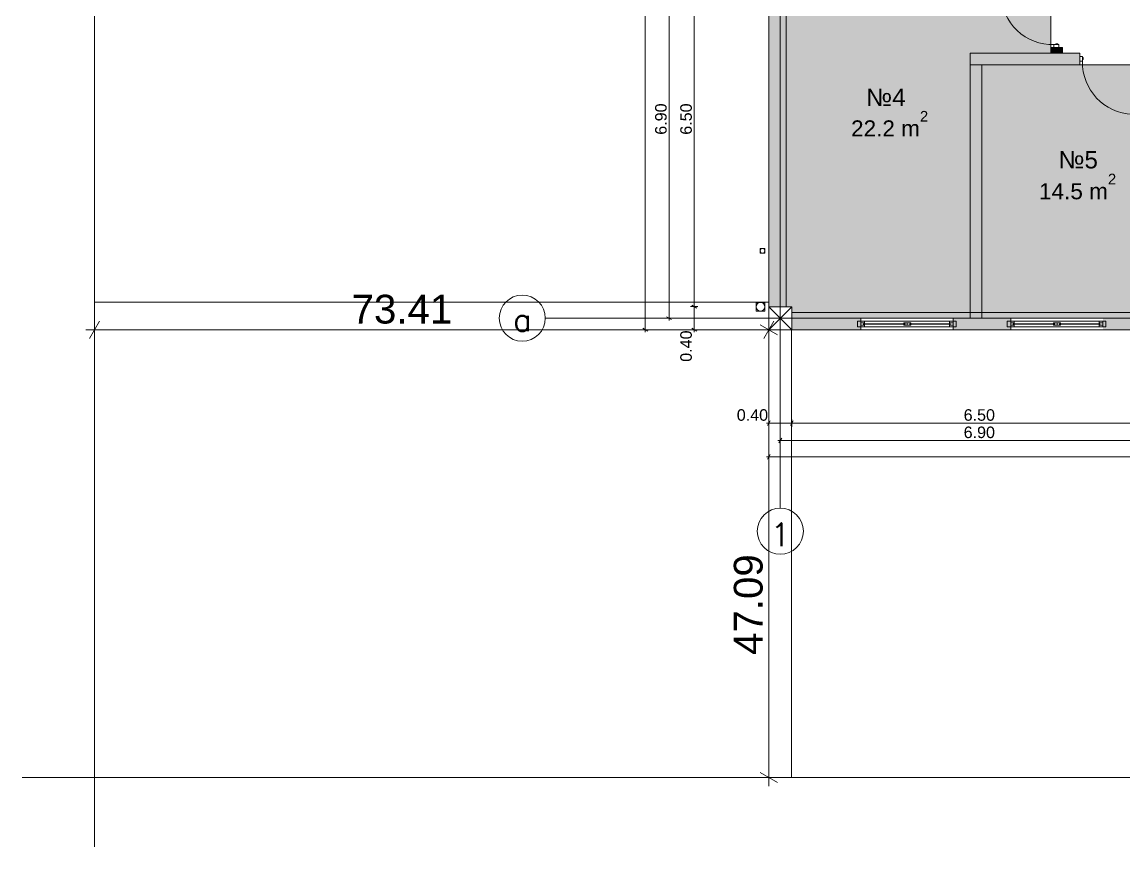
# Model space of a CAD drawing. Header units: millimetres. Extents: x 476571643 to 477489869, y 4620928210 to 4621294454.
# Drawn here: x 477203754 to 477222889, y 4620928210 to 4620942528 of the extents above; entities that cross this region are included whole.
import ezdxf

# ---------------------------------------------------------------- set-up
doc = ezdxf.new("R2010")
doc.units = ezdxf.units.MM
doc.header["$MEASUREMENT"] = 0
for name, color, linetype, lineweight in [('0_Pen_No__42_Pen_No__250_Pen_No__5', 5, 'Continuous', 0), ('2D Drafting - General_Pen_No__1_Pen_No__7', 7, 'Continuous', 0), ('2D Drafting - General_Pen_No__1_Pen_No__7_Pen_No__7', 7, 'Continuous', 0), ('2D Drafting - General_Pen_No__250_Pen_No__7_Pen_No__154', 154, 'Continuous', 0), ('2D Drafting - General_Pen_No__250_Pen_No__7_Pen_No__7', 7, 'Continuous', 0), ('Annotation - Text_Pen_No__7_Pen_No__5', 5, 'Continuous', 0), ('Doors_Pen_No__7_Pen_No__7_Pen_No__7', 7, 'Continuous', 0), ('G-Anno-Nplt_Pen_No__250', 7, 'Continuous', 0), ('G-Anno-Nplt_Pen_No__4', 7, 'Continuous', 0), ('G-Anno-Nplt_Pen_No__7', 7, 'Continuous', 0), ('G-Anno-Nplt_Pen_No__8', 8, 'Continuous', 0), ('gegmebi_Pen_No__7_Pen_No__7', 7, 'Continuous', 0), ('kar-panjara_Pen_No__7_Pen_No__7_Pen_No__7', 7, 'Continuous', 0), ('New_._Pen_No__234', 234, 'Continuous', 0), ('New_Structural - Bearing_Pen_No__1', 1, 'Continuous', 0), ('zoma_Pen_No__1', 1, 'Continuous', 0), ('zoma_Pen_No__142', 142, 'Continuous', 0), ('zoma_Pen_No__5_Pen_No__5', 5, 'Continuous', 0)]:
    doc.layers.add(name, color=color, linetype=linetype, lineweight=lineweight)
doc.layers.add('zoma', color=7, linetype='Continuous')
doc.styles.add('GENERATED_STYLE_1', font='arial.ttf')
doc.styles.add('GENERATED_STYLE_2', font='arial.ttf')
doc.linetypes.add('Break', pattern='A,0,[1,a-5 saxl бѓ’бѓђбѓ¦бѓ”бѓ‘бѓ”бѓ‘бѓ\x98_1.Shx,S=15.679026,R=0,X=0,Y=0],-1975.557214,0', length=1975.557214)
doc.dimstyles.new('GENERATED_STYLE__11', dxfattribs={"dimtxt": 500, "dimasz": 228, "dimexe": 0.18, "dimexo": 3, "dimgap": 0.09, "dimtad": 1, "dimlfac": 0.001, "dimzin": 0, "dimdsep": 46, "dimtxsty": 'GENERATED_STYLE_2', "dimblk": 'ARROWHEAD_2', "dimblk1": 'ARROWHEAD_2', "dimblk2": 'ARROWHEAD_2', "dimcen": 0.09, "dimclrd": 1, "dimclre": 1, "dimclrt": 1, "dimadec": 0, "dimazin": 0, "dimtfac": 1, "dimtdec": 4, "dimtmove": 2, "dimatfit": 3, "dimfxl": 1, "dimtolj": 1, "dimtzin": 0, "dimarcsym": 0})
doc.dimstyles.new('GENERATED_STYLE__12', dxfattribs={"dimtxt": 500, "dimasz": 228, "dimexe": 0.18, "dimexo": 3, "dimgap": 0.09, "dimtad": 1, "dimtih": 1, "dimtoh": 1, "dimlfac": 0.001, "dimzin": 0, "dimdsep": 46, "dimtxsty": 'GENERATED_STYLE_2', "dimblk": 'ARROWHEAD_2', "dimblk1": 'ARROWHEAD_2', "dimblk2": 'ARROWHEAD_2', "dimcen": 0.09, "dimclrd": 1, "dimclre": 1, "dimclrt": 1, "dimadec": 0, "dimazin": 0, "dimtfac": 1, "dimtdec": 4, "dimtmove": 2, "dimatfit": 3, "dimfxl": 1, "dimtolj": 1, "dimtzin": 0, "dimarcsym": 0})
doc.dimstyles.new('GENERATED_STYLE__3', dxfattribs={"dimtxt": 200, "dimasz": 64.421331, "dimexe": 0.18, "dimexo": 3, "dimgap": 0.09, "dimtad": 1, "dimtih": 1, "dimtoh": 1, "dimlfac": 0.001, "dimzin": 0, "dimdsep": 46, "dimtxsty": 'GENERATED_STYLE_2', "dimblk": 'ARROWHEAD_2', "dimblk1": 'ARROWHEAD_2', "dimblk2": 'ARROWHEAD_2', "dimcen": 0.09, "dimclrd": 142, "dimclre": 142, "dimclrt": 142, "dimadec": 0, "dimazin": 0, "dimtfac": 1, "dimtdec": 4, "dimtmove": 0, "dimatfit": 3, "dimfxl": 1, "dimtolj": 1, "dimtzin": 0, "dimarcsym": 0})
doc.dimstyles.new('GENERATED_STYLE__7', dxfattribs={"dimtxt": 200, "dimasz": 64.421331, "dimexe": 0.18, "dimexo": 3, "dimgap": 0.09, "dimtad": 1, "dimlfac": 0.001, "dimzin": 0, "dimdsep": 46, "dimtxsty": 'GENERATED_STYLE_2', "dimblk": 'ARROWHEAD_2', "dimblk1": 'ARROWHEAD_2', "dimblk2": 'ARROWHEAD_2', "dimcen": 0.09, "dimclrd": 142, "dimclre": 142, "dimclrt": 142, "dimadec": 0, "dimazin": 0, "dimtfac": 1, "dimtdec": 4, "dimtmove": 0, "dimatfit": 3, "dimfxl": 1, "dimtolj": 1, "dimtzin": 0, "dimarcsym": 0})

# ---------------------------------------------------------------- blocks, each defined once
blk = doc.blocks.new('*D1144', base_point=(476844527, 4621385791))
at = {"layer": 'zoma_Pen_No__142', "color": 142, "linetype": 'Continuous', "lineweight": 0, "transparency": 16777216}
for p, q in [((477215053, 4620944288), (477214926, 4620944288)), ((477214947, 4620944312), (477215032, 4620944263)), ((477214990, 4620937388), (477214990, 4620944288)), ((477215053, 4620937388), (477214926, 4620937388)), ((477214947, 4620937412), (477215032, 4620937363)), ((477214990, 4620937346), (477214990, 4620937388))]:
    blk.add_line(p, q, dxfattribs=at)
at = {"layer": 'zoma_Pen_No__142', "color": 142, "lineweight": 0, "transparency": 16777216, "insert": (477214950, 4620940572), "char_height": 200, "attachment_point": 7, "rotation": 90, "style": 'GENERATED_STYLE_2'}
blk.add_mtext('\\A1;{\\pql;\\fArial CYR|b0|i0|c204|p34;6.90}', dxfattribs=at)
blk = doc.blocks.new('ARROWHEAD_2')
at = {"color": 0, "linetype": 'Continuous', "lineweight": 0}
for p, q in [((0, 0), (-1, 0)), ((-0.378, -0.655), (0.378, 0.655))]:
    blk.add_line(p, q, dxfattribs=at)
blk = doc.blocks.new('*D1147', base_point=(476844527, 4621385791))
at = {"layer": 'zoma_Pen_No__142', "color": 142, "linetype": 'Continuous', "lineweight": 0, "transparency": 16777216}
for p, q in [((477215491, 4620937588), (477215363, 4620937588)), ((477215385, 4620937612), (477215469, 4620937563)), ((477215427, 4620937188), (477215427, 4620937588)), ((477215491, 4620937188), (477215363, 4620937188)), ((477215385, 4620937212), (477215469, 4620937163)), ((477215427, 4620937146), (477215427, 4620937188))]:
    blk.add_line(p, q, dxfattribs=at)
at = {"layer": 'zoma_Pen_No__142', "color": 142, "lineweight": 0, "transparency": 16777216, "insert": (477215387, 4620936631), "char_height": 200, "attachment_point": 7, "rotation": 89.9995, "style": 'GENERATED_STYLE_2'}
blk.add_mtext('\\A1;{\\pql;\\fArial CYR|b0|i0|c204|p34;0.40}', dxfattribs=at)
blk = doc.blocks.new('*D1148', base_point=(476844527, 4621385791))
at = {"layer": 'zoma_Pen_No__142', "color": 142, "linetype": 'Continuous', "lineweight": 0, "transparency": 16777216}
for p, q in [((477215385, 4620944112), (477215469, 4620944063)), ((477215427, 4620937588), (477215427, 4620944088)), ((477215491, 4620937588), (477215363, 4620937588)), ((477215385, 4620937612), (477215469, 4620937563)), ((477215427, 4620937188), (477215427, 4620937588))]:
    blk.add_line(p, q, dxfattribs=at)
at = {"layer": 'zoma_Pen_No__142', "color": 142, "lineweight": 0, "transparency": 16777216, "char_height": 200, "attachment_point": 7, "rotation": 89.9995, "style": 'GENERATED_STYLE_2'}
for s, insert in [('\\A1;{\\pql;\\fArial CYR|b0|i0|c204|p34;0.40}', (477215387, 4620943531)), ('\\A1;{\\pql;\\fArial CYR|b0|i0|c204|p34;6.50}', (477215387, 4620940572))]:
    blk.add_mtext(s, dxfattribs=dict(at, insert=insert))
blk = doc.blocks.new('*D1149', base_point=(476844527, 4621385791))
at = {"layer": 'zoma_Pen_No__142', "color": 142, "linetype": 'Continuous', "lineweight": 0, "transparency": 16777216}
for p, q in [((477215427, 4620944488), (477215427, 4620947588)), ((477215491, 4620944488), (477215363, 4620944488)), ((477215385, 4620944512), (477215469, 4620944463)), ((477215427, 4620944088), (477215427, 4620944488)), ((477215491, 4620944088), (477215363, 4620944088)), ((477215385, 4620944112), (477215469, 4620944063)), ((477215427, 4620937588), (477215427, 4620944088))]:
    blk.add_line(p, q, dxfattribs=at)
blk = doc.blocks.new('*D1156', base_point=(476844527, 4621385791))
at = {"layer": 'zoma_Pen_No__1', "color": 1, "linetype": 'Continuous', "lineweight": 0, "transparency": 16777216}
for p, q in [((477216721, 4620937188), (477216721, 4620937334)), ((477216946, 4620937188), (477216496, 4620937188)), ((477216871, 4620937101), (477216571, 4620937274)), ((477216721, 4620929414), (477216721, 4620937188)), ((477216571, 4620929501), (477216871, 4620929328)), ((477216946, 4620929414), (477216496, 4620929414)), ((477216721, 4620929267), (477216721, 4620929414))]:
    blk.add_line(p, q, dxfattribs=at)
at = {"layer": 'zoma_Pen_No__1', "color": 1, "lineweight": 0, "transparency": 16777216, "insert": (477216621, 4620931543), "char_height": 500, "attachment_point": 7, "rotation": 90, "style": 'GENERATED_STYLE_2'}
blk.add_mtext('\\A1;{\\pql;\\fArial CYR|b0|i0|c204|p34;47.09}', dxfattribs=at)
blk = doc.blocks.new('*D1160', base_point=(476844527, 4621385791))
at = {"layer": 'zoma_Pen_No__1', "color": 1, "linetype": 'Continuous', "lineweight": 0, "transparency": 16777216}
for p, q in [((477205098, 4620937338), (477204924, 4620937038)), ((477205011, 4620936963), (477205011, 4620937413)), ((477216635, 4620937038), (477216808, 4620937338)), ((477216721, 4620936963), (477216721, 4620937413)), ((477204864, 4620937188), (477205011, 4620937188)), ((477205011, 4620937188), (477216721, 4620937188)), ((477216721, 4620937188), (477216868, 4620937188))]:
    blk.add_line(p, q, dxfattribs=at)
at = {"layer": 'zoma_Pen_No__1', "color": 1, "lineweight": 0, "transparency": 16777216, "insert": (477209477, 4620937288), "char_height": 500, "attachment_point": 7, "style": 'GENERATED_STYLE_2'}
blk.add_mtext('\\A1;{\\pql;\\fArial CYR|b0|i0|c204|p34;73.41}', dxfattribs=at)
blk = doc.blocks.new('*D1161', base_point=(476844527, 4621385791))
at = {"layer": 'zoma_Pen_No__142', "color": 142, "linetype": 'Continuous', "lineweight": 0, "transparency": 16777216}
for p, q in [((477214640, 4620954888), (477214513, 4620954888)), ((477214619, 4620954863), (477214534, 4620954912)), ((477214577, 4620937188), (477214577, 4620954888)), ((477214640, 4620937188), (477214513, 4620937188)), ((477214534, 4620937212), (477214619, 4620937163)), ((477214577, 4620937146), (477214577, 4620937188))]:
    blk.add_line(p, q, dxfattribs=at)
at = {"layer": 'zoma_Pen_No__142', "color": 142, "lineweight": 0, "transparency": 16777216, "insert": (477214537, 4620945696), "char_height": 200, "attachment_point": 7, "rotation": 90, "style": 'GENERATED_STYLE_2'}
blk.add_mtext('\\A1;{\\pql;\\fArial CYR|b0|i0|c204|p34;17.70}', dxfattribs=at)
blk = doc.blocks.new('*D1174', base_point=(476844527, 4621385791))
at = {"layer": 'zoma_Pen_No__142', "color": 142, "linetype": 'Continuous', "lineweight": 0, "transparency": 16777216}
for p, q in [((477240465, 4620954888), (477240338, 4620954888)), ((477240444, 4620954863), (477240359, 4620954912)), ((477240401, 4620937188), (477240401, 4620954888)), ((477240465, 4620937188), (477240338, 4620937188)), ((477240359, 4620937212), (477240444, 4620937163)), ((477240401, 4620937146), (477240401, 4620937188))]:
    blk.add_line(p, q, dxfattribs=at)
at = {"layer": 'zoma_Pen_No__142', "color": 142, "lineweight": 0, "transparency": 16777216, "insert": (477240361, 4620945696), "char_height": 200, "attachment_point": 7, "rotation": 90, "style": 'GENERATED_STYLE_2'}
blk.add_mtext('\\A1;{\\pql;\\fArial CYR|b0|i0|c204|p34;17.70}', dxfattribs=at)
blk = doc.blocks.new('*D1187', base_point=(476844527, 4621385791))
at = {"layer": 'zoma_Pen_No__142', "color": 142, "linetype": 'Continuous', "lineweight": 0, "transparency": 16777216}
for p, q in [((477216746, 4620935608), (477216697, 4620935523)), ((477216721, 4620935502), (477216721, 4620935629)), ((477217146, 4620935608), (477217097, 4620935523)), ((477217121, 4620935502), (477217121, 4620935629)), ((477216680, 4620935565), (477216721, 4620935565)), ((477216721, 4620935565), (477217121, 4620935565))]:
    blk.add_line(p, q, dxfattribs=at)
at = {"layer": 'zoma_Pen_No__142', "color": 142, "lineweight": 0, "transparency": 16777216, "insert": (477216165, 4620935605), "char_height": 200, "attachment_point": 7, "style": 'GENERATED_STYLE_2'}
blk.add_mtext('\\A1;{\\pql;\\fArial CYR|b0|i0|c204|p34;0.40}', dxfattribs=at)
blk = doc.blocks.new('*D1188', base_point=(476844527, 4621385791))
at = {"layer": 'zoma_Pen_No__142', "color": 142, "linetype": 'Continuous', "lineweight": 0, "transparency": 16777216}
for p, q in [((477217146, 4620935608), (477217097, 4620935523)), ((477217121, 4620935502), (477217121, 4620935629)), ((477223646, 4620935608), (477223597, 4620935523)), ((477223621, 4620935502), (477223621, 4620935629)), ((477217121, 4620935565), (477223621, 4620935565))]:
    blk.add_line(p, q, dxfattribs=at)
at = {"layer": 'zoma_Pen_No__142', "color": 142, "lineweight": 0, "transparency": 16777216, "char_height": 200, "attachment_point": 7, "style": 'GENERATED_STYLE_2'}
for s, insert in [('\\A1;{\\pql;\\fArial CYR|b0|i0|c204|p34;6.50}', (477220105, 4620935605)), ('\\A1;{\\pql;\\fArial CYR|b0|i0|c204|p34;0.40}', (477223065, 4620935605))]:
    blk.add_mtext(s, dxfattribs=dict(at, insert=insert))
blk = doc.blocks.new('*D1194', base_point=(476844527, 4621385791))
at = {"layer": 'zoma_Pen_No__142', "color": 142, "linetype": 'Continuous', "lineweight": 0, "transparency": 16777216}
for p, q in [((477216880, 4620935264), (477216921, 4620935264)), ((477216946, 4620935306), (477216897, 4620935222)), ((477216921, 4620935201), (477216921, 4620935328)), ((477216921, 4620935264), (477223821, 4620935264)), ((477223846, 4620935306), (477223797, 4620935222)), ((477223821, 4620935201), (477223821, 4620935328))]:
    blk.add_line(p, q, dxfattribs=at)
at = {"layer": 'zoma_Pen_No__142', "color": 142, "lineweight": 0, "transparency": 16777216, "insert": (477220105, 4620935304), "char_height": 200, "attachment_point": 7, "style": 'GENERATED_STYLE_2'}
blk.add_mtext('\\A1;{\\pql;\\fArial CYR|b0|i0|c204|p34;6.90}', dxfattribs=at)
blk = doc.blocks.new('*D1197', base_point=(476844527, 4621385791))
at = {"layer": 'zoma_Pen_No__142', "color": 142, "linetype": 'Continuous', "lineweight": 0, "transparency": 16777216}
for p, q in [((477216746, 4620935024), (477216697, 4620934939)), ((477216721, 4620934918), (477216721, 4620935045)), ((477237797, 4620934939), (477237846, 4620935024)), ((477237821, 4620934918), (477237821, 4620935045)), ((477216680, 4620934981), (477216721, 4620934981)), ((477216721, 4620934981), (477237821, 4620934981)), ((477237821, 4620934981), (477237863, 4620934981))]:
    blk.add_line(p, q, dxfattribs=at)
at = {"layer": 'zoma_Pen_No__142', "color": 142, "lineweight": 0, "transparency": 16777216, "insert": (477226929, 4620935021), "char_height": 200, "attachment_point": 7, "style": 'GENERATED_STYLE_2'}
blk.add_mtext('\\A1;{\\pql;\\fArial CYR|b0|i0|c204|p34;21.10}', dxfattribs=at)

msp = doc.modelspace()

# ---------------------------------------------------------------- hatches: boundary and pattern name
at = {"layer": '2D Drafting - General_Pen_No__250_Pen_No__7_Pen_No__154', "linetype": 'Continuous', "lineweight": 0}
for points in [[(477216921.317, 4620944087.562), (477216721.317, 4620944087.562), (477216721.317, 4620937587.562), (477216921.317, 4620937587.562)], [(477218321.91, 4620937187.562), (477217121.317, 4620937187.562), (477217121.317, 4620937387.562), (477218321.91, 4620937387.562)], [(477220921.906, 4620937187.562), (477219921.908, 4620937187.562), (477219921.908, 4620937387.562), (477220921.906, 4620937387.562)], [(477223621.317, 4620937187.562), (477222521.903, 4620937187.562), (477222521.903, 4620937387.562), (477223621.317, 4620937387.562)]]:
    msp.add_hatch(color=154, dxfattribs=at).paths.add_polyline_path(points)
at = {"layer": '2D Drafting - General_Pen_No__250_Pen_No__7_Pen_No__7', "linetype": 'Continuous', "lineweight": 0}
msp.add_hatch(color=7, dxfattribs=at).paths.add_polyline_path([(477220218.842, 4620941787.562), (477220218.842, 4620941987.562), (477222119.695, 4620941987.562), (477222119.695, 4620941787.562)])
at = {"layer": 'G-Anno-Nplt_Pen_No__7', "linetype": 'Continuous', "lineweight": 0}
for points in [[(477221819.695, 4620941987.562), (477221819.695, 4620942087.562), (477221619.695, 4620942087.562), (477221619.695, 4620941987.562)], [(477220419.695, 4620937387.562), (477220419.695, 4620941787.562), (477220219.695, 4620941787.562), (477220219.695, 4620937387.562)]]:
    msp.add_hatch(color=7, dxfattribs=at).paths.add_polyline_path(points)
at = {"layer": 'G-Anno-Nplt_Pen_No__8', "linetype": 'Continuous', "lineweight": 0, "true_color": 0x202020}
for points in [[(477216921.317, 4620937587.562), (477216921.317, 4620943486.544), (477220219.695, 4620943486.544), (477221619.695, 4620943486.544), (477221619.695, 4620941987.562), (477220219.695, 4620941987.562), (477220219.695, 4620937387.62), (477217121.317, 4620937387.62), (477217121.317, 4620937587.562)], [(477220419.695, 4620937387.562), (477220419.695, 4620941787.562), (477223721.317, 4620941787.562), (477223721.317, 4620937587.562), (477223621.317, 4620937587.562), (477223621.317, 4620937387.562)]]:
    msp.add_hatch(color=250, dxfattribs=at).paths.add_polyline_path(points)

# ---------------------------------------------------------------- linework, layer by layer
at = {"layer": '0_Pen_No__42_Pen_No__250_Pen_No__5', "color": 5, "linetype": 'Continuous', "lineweight": 0}
for centre in [(477212440.766, 4620937387.562), (477212440.766, 4620937387.562), (477216921.317, 4620933690.153), (477216921.317, 4620933690.153)]:
    msp.add_circle(centre, 400, dxfattribs=at)
at = {"layer": '2D Drafting - General_Pen_No__1_Pen_No__7', "color": 7, "linetype": 'Continuous', "lineweight": 0}
for p, q in [((477216721.317, 4620937187.562), (477217121.317, 4620937587.562)), ((477217121.317, 4620937187.562), (477216721.317, 4620937587.562))]:
    msp.add_line(p, q, dxfattribs=at)
at = {"layer": '2D Drafting - General_Pen_No__1_Pen_No__7', "color": 7, "linetype": 'Continuous', "lineweight": 0, "flags": 128}
for points in [[(477216721.317, 4620937587.562), (477216721.317, 4620944087.562), (477217021.317, 4620944087.562), (477217021.317, 4620937587.562)], [(477216721.317, 4620937187.562), (477217121.317, 4620937187.562), (477217121.317, 4620937587.562), (477216721.317, 4620937587.562)], [(477223621.317, 4620937187.562), (477217121.317, 4620937187.562), (477217121.317, 4620937487.562), (477223621.317, 4620937487.562)]]:
    msp.add_lwpolyline(points, close=True, dxfattribs=at)
at = {"layer": '2D Drafting - General_Pen_No__1_Pen_No__7', "color": 7, "linetype": 'Continuous', "lineweight": 0}
for centre, radius in [((477216611.144, 4620938557.561), 40), ((477216576.387, 4620937587.562), 75)]:
    msp.add_circle(centre, radius, dxfattribs=at)
at = {"layer": '2D Drafting - General_Pen_No__1_Pen_No__7_Pen_No__7', "color": 7, "linetype": 'Continuous', "lineweight": 0}
for centre, start, end in [((477221647.281, 4620943029.839), 181.603806, 271.603806), ((477223061.973, 4620941822.198), 178.396194, 268.396194)]:
    msp.add_arc(centre, 893.239, start, end, dxfattribs=at)
at = {"layer": '2D Drafting - General_Pen_No__250_Pen_No__7_Pen_No__154', "color": 154, "linetype": 'Continuous', "lineweight": 0, "flags": 128}
for points in [[(477216921.317, 4620944087.562), (477216721.317, 4620944087.562), (477216721.317, 4620937587.562), (477216921.317, 4620937587.562)], [(477218321.91, 4620937187.562), (477217121.317, 4620937187.562), (477217121.317, 4620937387.562), (477218321.91, 4620937387.562)], [(477220921.906, 4620937187.562), (477219921.908, 4620937187.562), (477219921.908, 4620937387.562), (477220921.906, 4620937387.562)]]:
    msp.add_lwpolyline(points, close=True, dxfattribs=at)
at = {"layer": '2D Drafting - General_Pen_No__250_Pen_No__7_Pen_No__7', "color": 7, "linetype": 'Continuous', "lineweight": 0, "flags": 128}
msp.add_lwpolyline([(477220218.842, 4620941787.562), (477220218.842, 4620941987.562), (477222119.695, 4620941987.562), (477222119.695, 4620941787.562)], close=True, dxfattribs=at)
at = {"layer": 'Doors_Pen_No__7_Pen_No__7_Pen_No__7', "color": 7, "linetype": 'Continuous', "lineweight": 0, "flags": 128}
for points in [[(477221756.948, 4620942087.562), (477221756.948, 4620942136.951), (477221672.281, 4620942136.951), (477221672.281, 4620942087.562)], [(477221738.948, 4620942148.062), (477221738.948, 4620942136.951), (477221705.614, 4620942136.951), (477221705.614, 4620942148.062)], [(477222119.695, 4620941931.864), (477222169.084, 4620941931.864), (477222169.084, 4620941847.198), (477222119.695, 4620941847.198)], [(477222180.195, 4620941913.864), (477222169.084, 4620941913.864), (477222169.084, 4620941880.531), (477222180.195, 4620941880.531)]]:
    msp.add_lwpolyline(points, close=True, dxfattribs=at)
at = {"layer": 'G-Anno-Nplt_Pen_No__4', "color": 7, "linetype": 'Continuous', "lineweight": 0, "flags": 128}
for points in [[(477216921.317, 4620937587.562), (477216921.317, 4620943486.544), (477220219.695, 4620943486.544), (477221619.695, 4620943486.544), (477221619.695, 4620941987.562), (477220219.695, 4620941987.562), (477220219.695, 4620937387.62), (477217121.317, 4620937387.62), (477217121.317, 4620937587.562)], [(477221819.695, 4620941987.562), (477221819.695, 4620942087.562), (477221619.695, 4620942087.562), (477221619.695, 4620941987.562)], [(477220419.695, 4620937387.562), (477220419.695, 4620941787.562), (477220219.695, 4620941787.562), (477220219.695, 4620937387.562)], [(477220419.695, 4620937387.562), (477220419.695, 4620941787.562), (477223721.317, 4620941787.562), (477223721.317, 4620937587.562), (477223621.317, 4620937587.562), (477223621.317, 4620937387.562)]]:
    msp.add_lwpolyline(points, close=True, dxfattribs=at)
at = {"layer": 'gegmebi_Pen_No__7_Pen_No__7', "color": 7, "linetype": 'Continuous', "lineweight": 0}
for p, q in [((477216571.144, 4620938597.561), (477216571.144, 4620938517.561)), ((477216651.144, 4620938597.561), (477216571.144, 4620938597.561)), ((477216571.144, 4620938517.561), (477216651.144, 4620938517.561)), ((477216651.144, 4620938517.561), (477216651.144, 4620938597.561)), ((477216501.387, 4620937512.562), (477216501.387, 4620937662.562)), ((477216501.387, 4620937662.562), (477216651.387, 4620937662.562)), ((477216651.387, 4620937512.562), (477216501.387, 4620937512.562)), ((477216651.387, 4620937662.562), (477216651.387, 4620937512.562))]:
    msp.add_line(p, q, dxfattribs=at)
at = {"layer": 'kar-panjara_Pen_No__7_Pen_No__7_Pen_No__7', "color": 7, "linetype": 'Continuous', "lineweight": 0, "flags": 128}
for points in [[(477218381.581, 4620937337.564), (477218261.581, 4620937337.564), (477218261.581, 4620937237.564), (477218381.581, 4620937237.564)], [(477219921.908, 4620937237.565), (477218321.906, 4620937237.62), (477218321.906, 4620937337.565), (477219921.908, 4620937337.51)], [(477219856.478, 4620937337.564), (477219976.478, 4620937337.564), (477219976.478, 4620937237.564), (477219856.478, 4620937237.564)], [(477220981.58, 4620937337.581), (477220861.58, 4620937337.581), (477220861.58, 4620937237.581), (477220981.58, 4620937237.581)], [(477222521.907, 4620937237.582), (477220921.906, 4620937237.637), (477220921.906, 4620937337.582), (477222521.907, 4620937337.527)], [(477222456.477, 4620937337.581), (477222576.477, 4620937337.581), (477222576.477, 4620937237.581), (477222456.477, 4620937237.581)], [(477218321.906, 4620937267.68), (477218366.906, 4620937267.68), (477218366.906, 4620937282.68), (477218366.906, 4620937292.68), (477218381.581, 4620937292.68), (477218381.581, 4620937307.68), (477218321.906, 4620937307.68)], [(477218366.906, 4620937282.68), (477219090.746, 4620937282.68), (477219090.746, 4620937292.68), (477218366.906, 4620937292.68)], [(477218381.581, 4620937267.68), (477218366.906, 4620937267.68), (477218366.906, 4620937282.68), (477218381.581, 4620937282.68)], [(477219126.478, 4620937267.68), (477219081.478, 4620937267.68), (477219081.478, 4620937282.68), (477219081.478, 4620937292.68), (477219066.478, 4620937292.68), (477219066.478, 4620937307.68), (477219126.478, 4620937307.68)], [(477219066.478, 4620937267.68), (477219081.478, 4620937267.68), (477219081.478, 4620937282.68), (477219066.478, 4620937282.68)], [(477219126.478, 4620937267.68), (477219171.478, 4620937267.68), (477219171.478, 4620937282.68), (477219171.478, 4620937292.68), (477219186.478, 4620937292.68), (477219186.478, 4620937307.68), (477219126.478, 4620937307.68)], [(477219871.478, 4620937282.68), (477219171.478, 4620937282.68), (477219171.478, 4620937292.68), (477219871.478, 4620937292.68)], [(477219186.478, 4620937267.68), (477219171.478, 4620937267.68), (477219171.478, 4620937282.68), (477219186.478, 4620937282.68)], [(477219921.908, 4620937267.68), (477219871.478, 4620937267.68), (477219871.478, 4620937282.68), (477219871.478, 4620937292.68), (477219856.478, 4620937292.68), (477219856.478, 4620937307.68), (477219921.908, 4620937307.68)], [(477219856.478, 4620937267.68), (477219871.478, 4620937267.68), (477219871.478, 4620937282.68), (477219856.478, 4620937282.68)], [(477220921.906, 4620937267.697), (477220966.906, 4620937267.697), (477220966.906, 4620937282.697), (477220966.906, 4620937292.697), (477220981.58, 4620937292.697), (477220981.58, 4620937307.697), (477220921.906, 4620937307.697)], [(477220966.906, 4620937282.697), (477221690.746, 4620937282.697), (477221690.746, 4620937292.697), (477220966.906, 4620937292.697)], [(477220981.58, 4620937267.697), (477220966.906, 4620937267.697), (477220966.906, 4620937282.697), (477220981.58, 4620937282.697)], [(477221726.477, 4620937267.697), (477221681.477, 4620937267.697), (477221681.477, 4620937282.697), (477221681.477, 4620937292.697), (477221666.477, 4620937292.697), (477221666.477, 4620937307.697), (477221726.477, 4620937307.697)], [(477221666.477, 4620937267.697), (477221681.477, 4620937267.697), (477221681.477, 4620937282.697), (477221666.477, 4620937282.697)], [(477221726.477, 4620937267.697), (477221771.477, 4620937267.697), (477221771.477, 4620937282.697), (477221771.477, 4620937292.697), (477221786.477, 4620937292.697), (477221786.477, 4620937307.697), (477221726.477, 4620937307.697)], [(477222471.477, 4620937282.697), (477221771.477, 4620937282.697), (477221771.477, 4620937292.697), (477222471.477, 4620937292.697)], [(477221786.477, 4620937267.697), (477221771.477, 4620937267.697), (477221771.477, 4620937282.697), (477221786.477, 4620937282.697)], [(477222521.907, 4620937267.697), (477222471.477, 4620937267.697), (477222471.477, 4620937282.697), (477222471.477, 4620937292.697), (477222456.477, 4620937292.697), (477222456.477, 4620937307.697), (477222521.907, 4620937307.697)], [(477222456.477, 4620937267.697), (477222471.477, 4620937267.697), (477222471.477, 4620937282.697), (477222456.477, 4620937282.697)]]:
    msp.add_lwpolyline(points, close=True, dxfattribs=at)
at = {"layer": 'New_Structural - Bearing_Pen_No__1', "color": 1, "linetype": 'Break', "lineweight": 0}
for p, q in [((477205010.974, 4620971234.113), (477205010.974, 4620928210.134)), ((477205010.974, 4620937665.913), (477216721.317, 4620937665.913)), ((477217114.09, 4620929414.176), (477217114.09, 4620937187.562)), ((477203753.78, 4620929414.176), (477256821.719, 4620929414.176))]:
    msp.add_line(p, q, dxfattribs=at)
at = {"layer": 'zoma_Pen_No__5_Pen_No__5', "color": 5, "linetype": 'Continuous', "lineweight": 0}
for p, q in [((477216921.317, 4620958800.959), (477216921.317, 4620934090.153)), ((477212840.766, 4620937387.562), (477241693.846, 4620937387.562))]:
    msp.add_line(p, q, dxfattribs=at)

# ---------------------------------------------------------------- texts
at = {"layer": 'Annotation - Text_Pen_No__7_Pen_No__5', "color": 5, "linetype": 'Continuous', "lineweight": 0, "char_height": 400, "attachment_point": 2}
for s, insert in [('\\A1;{\\pqc;\\Ftxt.shx;a}', (477212442.924, 4620937561.882)), ('\\A1;{\\pqc;\\Ftxt.shx;1}', (477216923.475, 4620933832.447))]:
    msp.add_mtext(s, dxfattribs=dict(at, insert=insert))
at = {"layer": 'G-Anno-Nplt_Pen_No__250', "color": 7, "lineweight": 0, "char_height": 280, "attachment_point": 7, "style": 'GENERATED_STYLE_1'}
for s, insert in [('{\\fArial|b0|i0|c0|p34;22.2 m{\\H0.66x;\\S2^  ;}}', (477218149.863, 4620940541.625)), ('{\\fArial|b0|i0|c0|p34;14.5 m{\\H0.66x;\\S2^  ;}}', (477221414.146, 4620939447.562))]:
    msp.add_mtext(s, dxfattribs=dict(at, insert=insert))
at = {"layer": 'New_._Pen_No__234', "color": 234, "linetype": 'Continuous', "lineweight": 0, "char_height": 300, "attachment_point": 2, "style": 'GENERATED_STYLE_1'}
for s, insert in [('\\A1;{\\pqc;\\fArial|b0|i0|c0|p34;№\\fArial|b0|i0|c0|p34;4}', (477218754.82, 4620941369.636)), ('\\A1;{\\pqc;\\fArial|b0|i0|c0|p34;№\\fArial|b0|i0|c0|p34;5}', (477222094.795, 4620940287.096))]:
    msp.add_mtext(s, dxfattribs=dict(at, insert=insert))

# ---------------------------------------------------------------- dimensions: what is measured, and where the dimension line sits
at = {"layer": 'zoma', "color": 142, "linetype": 'Continuous', "lineweight": 0}
for base, p1, p2, angle, picture, middle, turn in [((477214576.618, 4620954887.559), (477216721.317, 4620937187.562), (477214576.618, 4620954887.559), 90, '*D1161', (477214436.618, 4620946031.618), 90), ((477240401.24, 4620954887.559), (477237891.242, 4620937187.562), (477214576.618, 4620954887.559), 90, '*D1174', (477240261.24, 4620946031.618), 90), ((477215427.073, 4620944487.573), (477217122.524, 4620944087.558), (477217122.524, 4620944487.558), 89.9994828, '*D1149', (477215287.067, 4620943790.727), 89.9994828), ((477214989.637, 4620944287.562), (477216441.725, 4620937387.562), (477216441.725, 4620944287.562), 90, '*D1144', (477214849.637, 4620940831.269), 90), ((477215427.07, 4620944087.573), (477217122.524, 4620937587.558), (477217122.524, 4620944087.558), 89.9994828, '*D1148', (477215287.04, 4620940831.282), 89.9994828), ((477215427.011, 4620937587.573), (477217122.524, 4620937187.558), (477217122.524, 4620937587.558), 89.9994828, '*D1147', (477215287.005, 4620936890.727), 89.9994828)]:
    dim = msp.add_linear_dim(base=base, p1=p1, p2=p2, angle=angle, dimstyle='GENERATED_STYLE__7', dxfattribs=at)
    dim.commit()
    dim.dimension.update_dxf_attribs({"geometry": picture, "text_midpoint": middle, "dimtype": 160, "text_rotation": turn})
for base, p1, p2, picture, middle in [((477237821.317, 4620934981.257), (477216721.317, 4620954611.091), (477237821.317, 4620954611.091), '*D1197', (477227265.375, 4620935121.257)), ((477217121.317, 4620935565.146), (477216721.317, 4620954126.618), (477217121.317, 4620954126.618), '*D1187', (477216424.469, 4620935705.146)), ((477223621.317, 4620935565.146), (477217121.317, 4620954126.618), (477223621.317, 4620954126.618), '*D1188', (477220365.024, 4620935705.146)), ((477223821.317, 4620935264.093), (477216921.317, 4620935557.165), (477223821.317, 4620935989.324), '*D1194', (477220365.024, 4620935404.093))]:
    dim = msp.add_linear_dim(base=base, p1=p1, p2=p2, dimstyle='GENERATED_STYLE__3', dxfattribs=at)
    dim.commit()
    dim.dimension.update_dxf_attribs({"geometry": picture, "text_midpoint": middle, "dimtype": 160})
at = {"layer": 'zoma', "color": 1, "linetype": 'Continuous', "lineweight": 0}
dim = msp.add_linear_dim(base=(477216721.317, 4620937187.558), p1=(477205010.974, 4620937187.558), p2=(477216721.317, 4620937187.562), text='73.41', dimstyle='GENERATED_STYLE__12', dxfattribs=at)
dim.commit()
dim.dimension.update_dxf_attribs({"geometry": '*D1160', "text_midpoint": (477210317.063, 4620937537.558), "dimtype": 160})
dim = msp.add_linear_dim(base=(477216721.317, 4620937187.562), p1=(477216721.317, 4620929414.176), p2=(477216983.666, 4620937187.562), angle=90, text='47.09', dimstyle='GENERATED_STYLE__11', dxfattribs=at)
dim.commit()
dim.dimension.update_dxf_attribs({"geometry": '*D1156', "text_midpoint": (477216371.317, 4620932383.214), "dimtype": 160, "text_rotation": 90})

doc.saveas('drawing.dxf')
